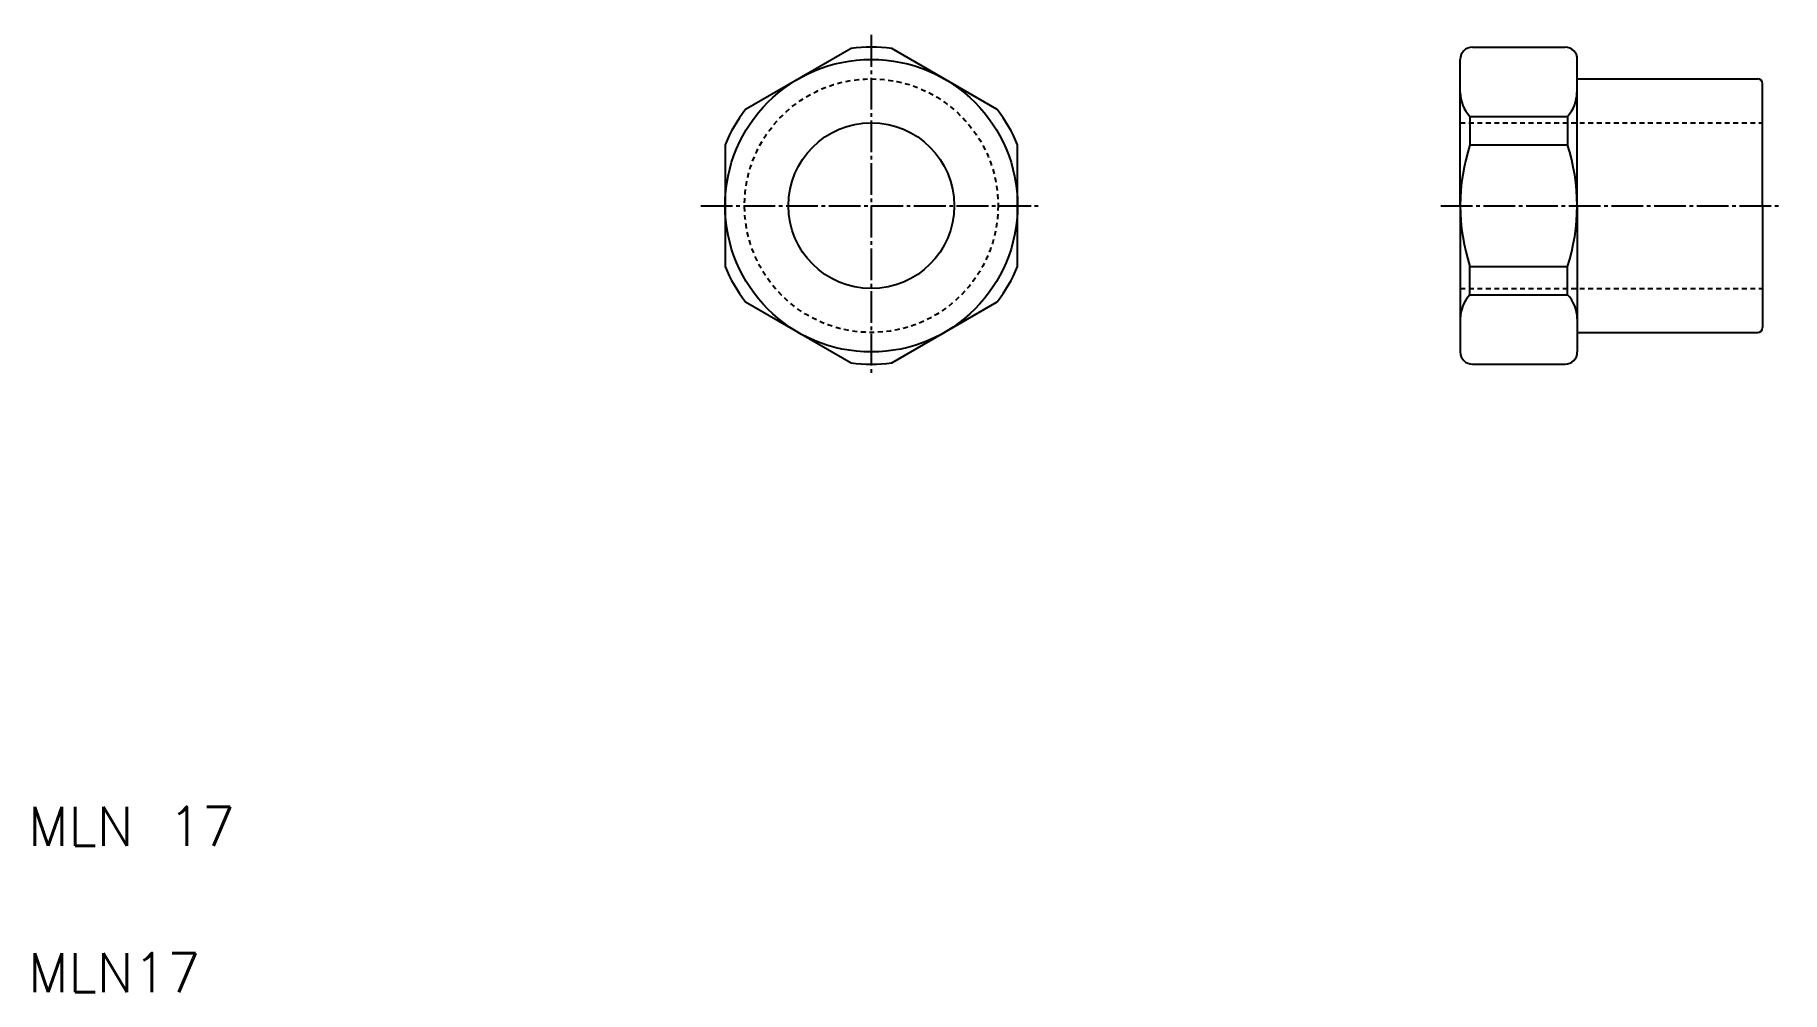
# Model space of a CAD drawing. Extents: x 11 to 190, y 10 to 108.
import ezdxf

# ---------------------------------------------------------------- set-up
doc = ezdxf.new("R2010")
doc.units = 0
doc.header["$LTSCALE"] = 0.25
doc.linetypes.add('CENTER', pattern=[17.5, 13, -1.5, 1.5, -1.5])
doc.linetypes.add('DASHED', pattern=[3.5, 2, -1.5])
doc.layers.get('0').update_dxf_attribs({"linetype": 'CONTINUOUS'})
doc.layers.add('CENTER', color=1, linetype='CENTER')
doc.styles.get("Standard").update_dxf_attribs({"font": 'txt', "bigfont": 'BIGFONT'})

msp = doc.modelspace()

# ---------------------------------------------------------------- linework, layer by layer
for p, q in [((94.38, 106.74), (83.55, 100.49)), ((109.38, 100.49), (98.55, 106.74)), ((158.11, 106.87), (167.61, 106.87)), ((156.86, 90.62), (156.86, 105.62)), ((168.86, 90.62), (168.86, 105.62)), ((168.86, 103.62), (187.36, 103.62)), ((187.86, 90.62), (187.86, 103.12)), ((157.85, 99.76), (157.85, 96.87)), ((167.86, 99.76), (167.86, 96.87)), ((81.46, 96.87), (81.46, 84.37)), ((111.46, 84.37), (111.46, 96.87)), ((156.86, 90.62), (156.86, 75.62)), ((168.86, 90.62), (168.86, 75.62)), ((187.86, 90.62), (187.86, 78.12)), ((157.85, 81.49), (157.85, 84.38)), ((167.86, 81.49), (167.86, 84.38)), ((83.55, 80.76), (94.38, 74.51)), ((98.55, 74.51), (109.38, 80.76)), ((164.61, 82.12), (164.61, 82.12)), ((172.36, 82.12), (172.36, 82.12)), ((168.86, 77.62), (187.36, 77.62)), ((158.11, 74.37), (167.61, 74.37))]:
    msp.add_line(p, q)
at = {"color": 3, "linetype": 'DASHED'}
for p, q in [((156.86, 99.12), (187.86, 99.12)), ((156.86, 82.12), (187.86, 82.12))]:
    msp.add_line(p, q, dxfattribs=at)
at = {"color": 7, "linetype": 'CONTINUOUS'}
for p, q in [((157.85, 99.76), (167.86, 99.76)), ((157.85, 96.87), (167.86, 96.87)), ((157.85, 84.38), (167.86, 84.38)), ((157.85, 81.49), (167.86, 81.49))]:
    msp.add_line(p, q, dxfattribs=at)
for radius in [15, 8.5]:
    msp.add_circle((96.46, 90.62), radius)
at = {"color": 3, "linetype": 'DASHED'}
msp.add_circle((96.46, 90.62), 13, dxfattribs=at)
for centre, radius, start, end in [((96.46, 90.62), 16.25, 82.6199, 97.3801), ((158.11, 105.62), 1.25, 90, 180), ((167.61, 105.62), 1.25, 0, 90), ((187.36, 103.12), 0.5, 0, 90), ((96.46, 90.62), 16.25, 142.6199, 157.3801), ((96.46, 90.62), 16.25, 22.6199, 37.3801), ((96.46, 90.62), 16.25, 202.6199, 217.3801), ((96.46, 90.62), 16.25, 322.6199, 337.3801), ((187.36, 78.12), 0.5, 270, 0), ((158.11, 75.62), 1.25, 180, 270), ((167.61, 75.62), 1.25, 270, 0), ((96.46, 90.62), 16.25, 262.6199, 277.3801)]:
    msp.add_arc(centre, radius, start, end)
at = {"color": 7, "linetype": 'CONTINUOUS'}
for centre, radius, start, end in [((160.45, 102.24), 3.59, 180, 223.5697), ((165.14, 102.24), 3.68, 317.5672, 0), ((177.05, 90.62), 20.19, 161.9758, 198.0242), ((148.65, 90.62), 20.19, 341.977, 18.023), ((160.45, 79.01), 3.59, 136.4278, 180), ((165.25, 79.01), 3.6, 0, 43.5397)]:
    msp.add_arc(centre, radius, start, end, dxfattribs=at)
at = {"layer": 'CENTER', "color": 1, "linetype": 'CENTER'}
for p, q in [((96.46, 108.12), (96.46, 73.12)), ((78.96, 90.62), (113.96, 90.62)), ((154.86, 90.62), (189.86, 90.62))]:
    msp.add_line(p, q, dxfattribs=at)

# ---------------------------------------------------------------- texts
for s, p in [('MLN 17', (10, 25)), ('MLN17', (10, 10))]:
    msp.add_text(s, height=4).set_placement(p)

doc.saveas('drawing.dxf')
